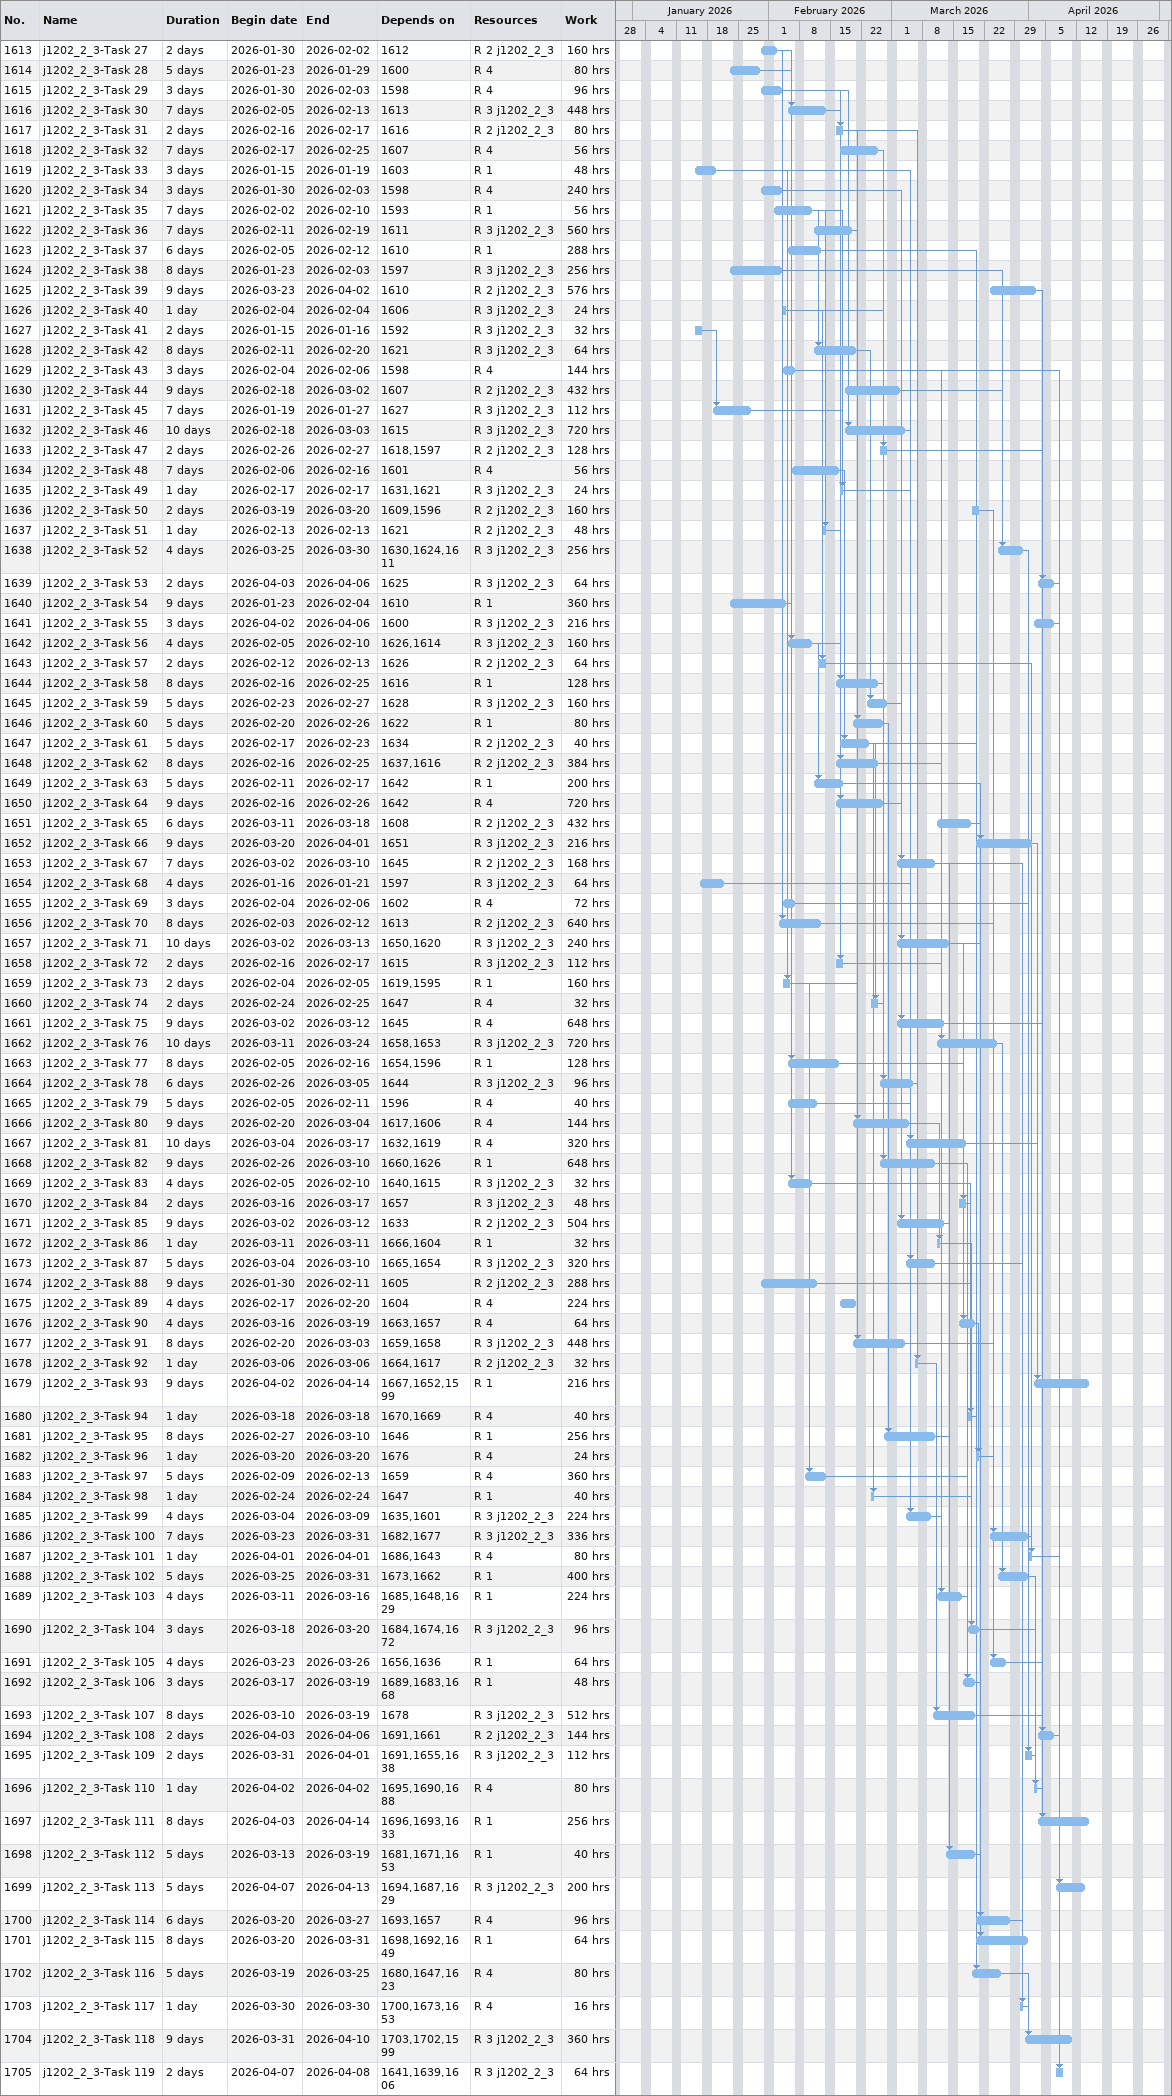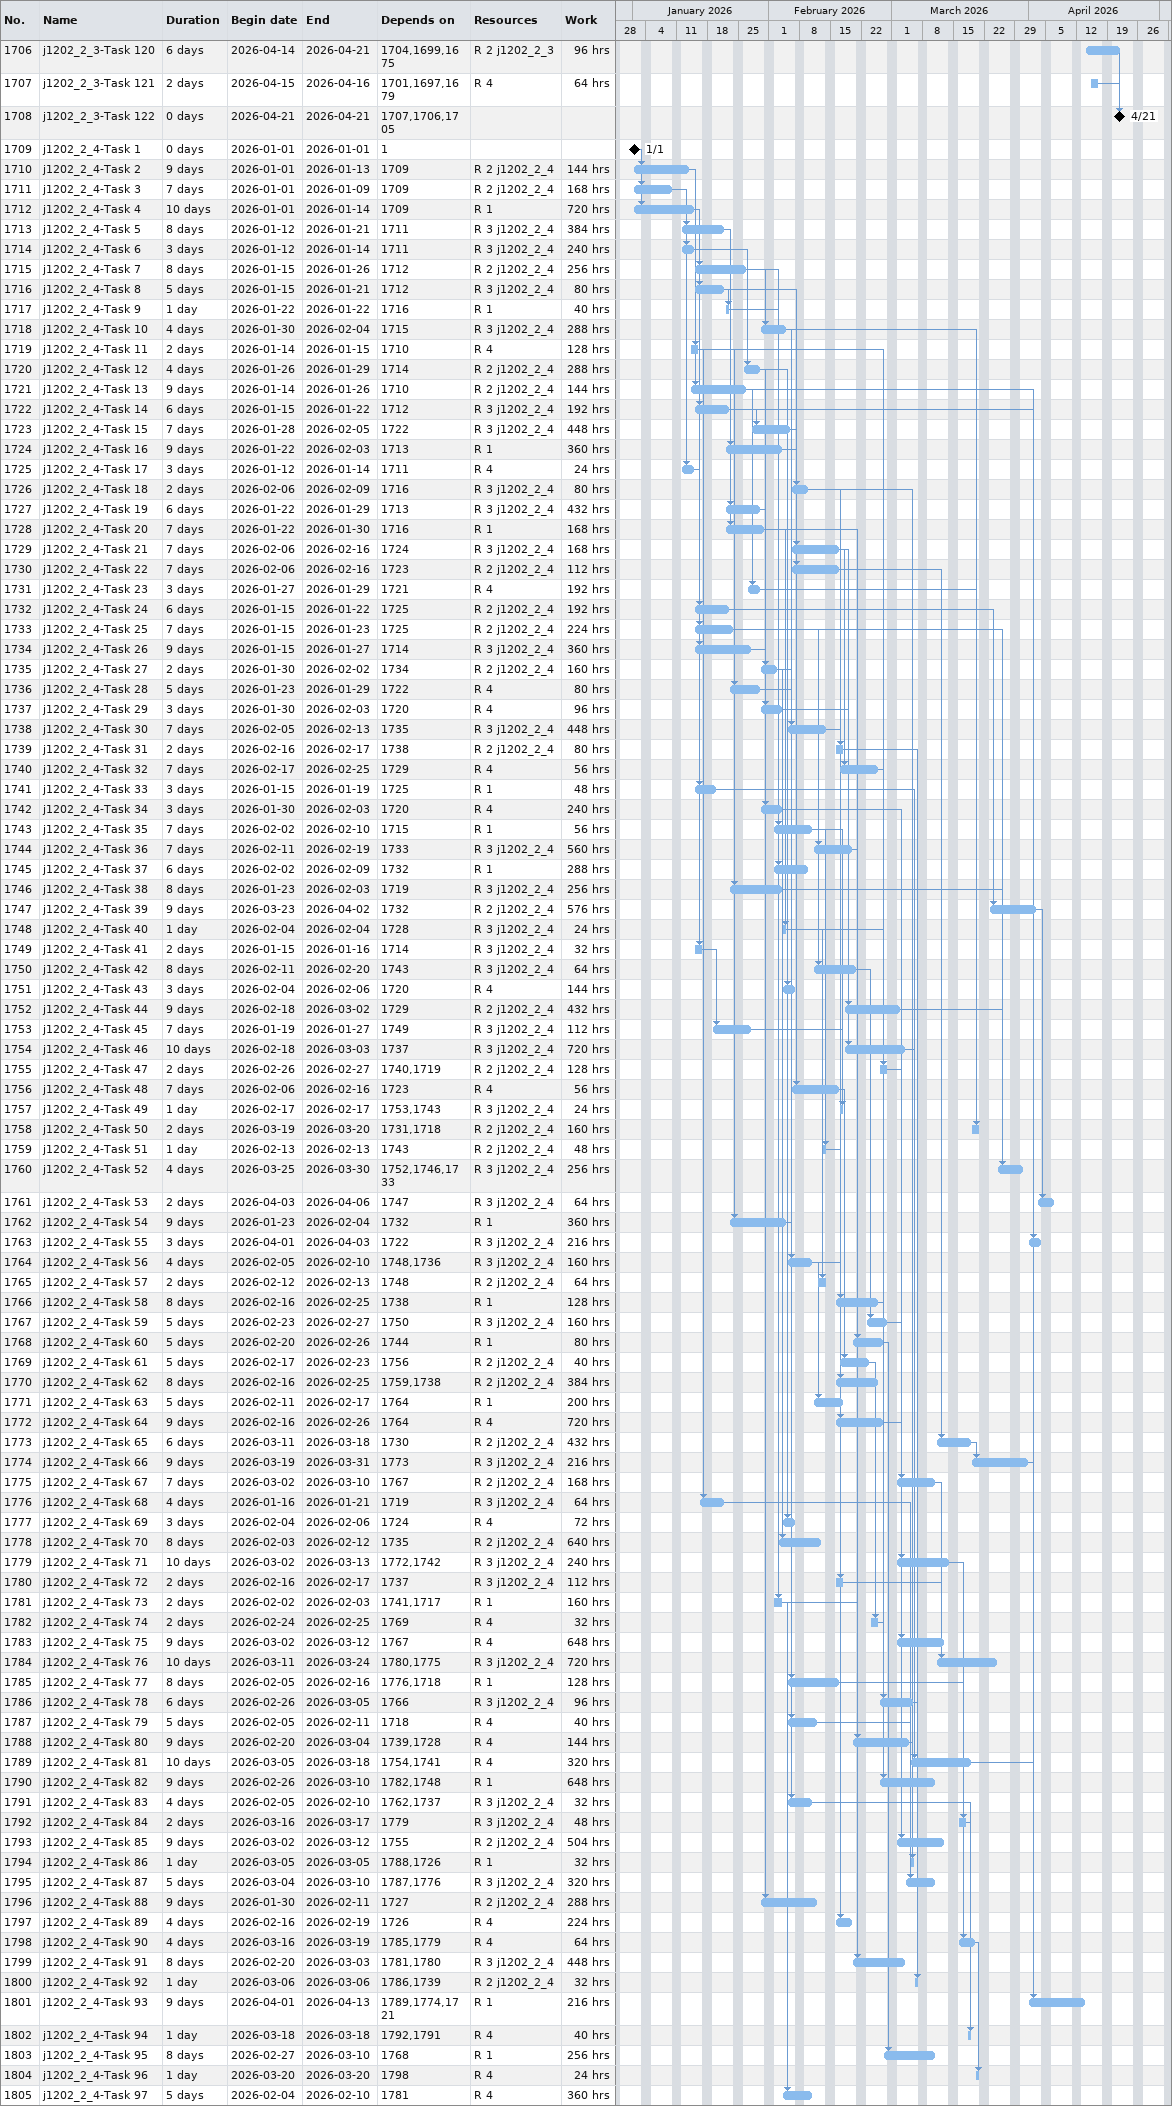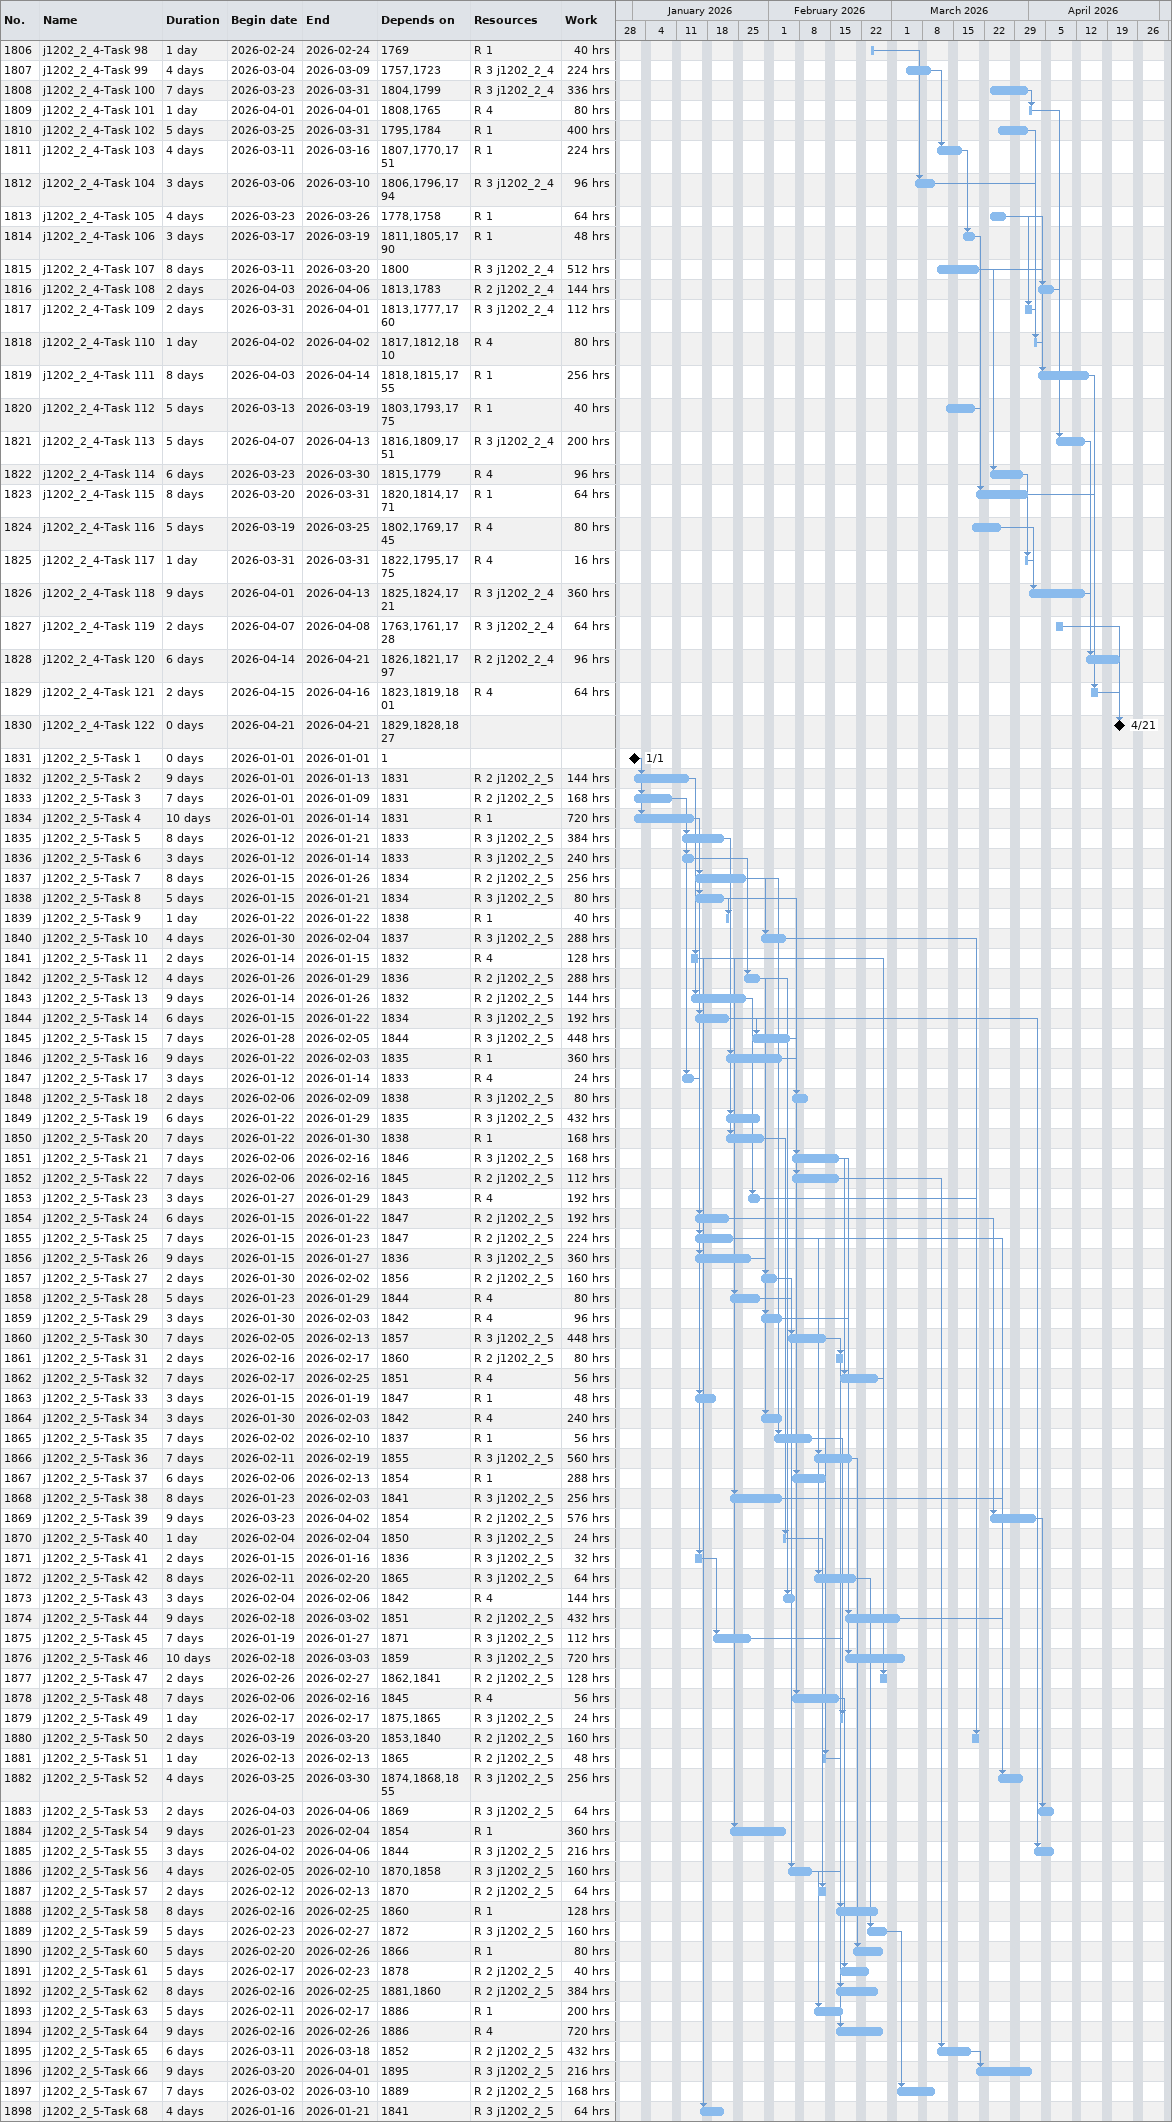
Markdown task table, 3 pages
| ID | Task | Duration | Start | Finish | Predecessors | Resources | Work (h) |
|---|---|---|---|---|---|---|---|
| 1613 | j1202_2_3-Task 27 | 2d | 2026-01-30 | 2026-02-02 | 1612 | R 2 j1202_2_3 | 160 |
| 1614 | j1202_2_3-Task 28 | 5d | 2026-01-23 | 2026-01-29 | 1600 | R 4 | 80 |
| 1615 | j1202_2_3-Task 29 | 3d | 2026-01-30 | 2026-02-03 | 1598 | R 4 | 96 |
| 1616 | j1202_2_3-Task 30 | 7d | 2026-02-05 | 2026-02-13 | 1613 | R 3 j1202_2_3 | 448 |
| 1617 | j1202_2_3-Task 31 | 2d | 2026-02-16 | 2026-02-17 | 1616 | R 2 j1202_2_3 | 80 |
| 1618 | j1202_2_3-Task 32 | 7d | 2026-02-17 | 2026-02-25 | 1607 | R 4 | 56 |
| 1619 | j1202_2_3-Task 33 | 3d | 2026-01-15 | 2026-01-19 | 1603 | R 1 | 48 |
| 1620 | j1202_2_3-Task 34 | 3d | 2026-01-30 | 2026-02-03 | 1598 | R 4 | 240 |
| 1621 | j1202_2_3-Task 35 | 7d | 2026-02-02 | 2026-02-10 | 1593 | R 1 | 56 |
| 1622 | j1202_2_3-Task 36 | 7d | 2026-02-11 | 2026-02-19 | 1611 | R 3 j1202_2_3 | 560 |
| 1623 | j1202_2_3-Task 37 | 6d | 2026-02-05 | 2026-02-12 | 1610 | R 1 | 288 |
| 1624 | j1202_2_3-Task 38 | 8d | 2026-01-23 | 2026-02-03 | 1597 | R 3 j1202_2_3 | 256 |
| 1625 | j1202_2_3-Task 39 | 9d | 2026-03-23 | 2026-04-02 | 1610 | R 2 j1202_2_3 | 576 |
| 1626 | j1202_2_3-Task 40 | 1d | 2026-02-04 | 2026-02-04 | 1606 | R 3 j1202_2_3 | 24 |
| 1627 | j1202_2_3-Task 41 | 2d | 2026-01-15 | 2026-01-16 | 1592 | R 3 j1202_2_3 | 32 |
| 1628 | j1202_2_3-Task 42 | 8d | 2026-02-11 | 2026-02-20 | 1621 | R 3 j1202_2_3 | 64 |
| 1629 | j1202_2_3-Task 43 | 3d | 2026-02-04 | 2026-02-06 | 1598 | R 4 | 144 |
| 1630 | j1202_2_3-Task 44 | 9d | 2026-02-18 | 2026-03-02 | 1607 | R 2 j1202_2_3 | 432 |
| 1631 | j1202_2_3-Task 45 | 7d | 2026-01-19 | 2026-01-27 | 1627 | R 3 j1202_2_3 | 112 |
| 1632 | j1202_2_3-Task 46 | 10d | 2026-02-18 | 2026-03-03 | 1615 | R 3 j1202_2_3 | 720 |
| 1633 | j1202_2_3-Task 47 | 2d | 2026-02-26 | 2026-02-27 | 1618, 1597 | R 2 j1202_2_3 | 128 |
| 1634 | j1202_2_3-Task 48 | 7d | 2026-02-06 | 2026-02-16 | 1601 | R 4 | 56 |
| 1635 | j1202_2_3-Task 49 | 1d | 2026-02-17 | 2026-02-17 | 1631, 1621 | R 3 j1202_2_3 | 24 |
| 1636 | j1202_2_3-Task 50 | 2d | 2026-03-19 | 2026-03-20 | 1609, 1596 | R 2 j1202_2_3 | 160 |
| 1637 | j1202_2_3-Task 51 | 1d | 2026-02-13 | 2026-02-13 | 1621 | R 2 j1202_2_3 | 48 |
| 1638 | j1202_2_3-Task 52 | 4d | 2026-03-25 | 2026-03-30 | 1630, 1624, 1611 | R 3 j1202_2_3 | 256 |
| 1639 | j1202_2_3-Task 53 | 2d | 2026-04-03 | 2026-04-06 | 1625 | R 3 j1202_2_3 | 64 |
| 1640 | j1202_2_3-Task 54 | 9d | 2026-01-23 | 2026-02-04 | 1610 | R 1 | 360 |
| 1641 | j1202_2_3-Task 55 | 3d | 2026-04-02 | 2026-04-06 | 1600 | R 3 j1202_2_3 | 216 |
| 1642 | j1202_2_3-Task 56 | 4d | 2026-02-05 | 2026-02-10 | 1626, 1614 | R 3 j1202_2_3 | 160 |
| 1643 | j1202_2_3-Task 57 | 2d | 2026-02-12 | 2026-02-13 | 1626 | R 2 j1202_2_3 | 64 |
| 1644 | j1202_2_3-Task 58 | 8d | 2026-02-16 | 2026-02-25 | 1616 | R 1 | 128 |
| 1645 | j1202_2_3-Task 59 | 5d | 2026-02-23 | 2026-02-27 | 1628 | R 3 j1202_2_3 | 160 |
| 1646 | j1202_2_3-Task 60 | 5d | 2026-02-20 | 2026-02-26 | 1622 | R 1 | 80 |
| 1647 | j1202_2_3-Task 61 | 5d | 2026-02-17 | 2026-02-23 | 1634 | R 2 j1202_2_3 | 40 |
| 1648 | j1202_2_3-Task 62 | 8d | 2026-02-16 | 2026-02-25 | 1637, 1616 | R 2 j1202_2_3 | 384 |
| 1649 | j1202_2_3-Task 63 | 5d | 2026-02-11 | 2026-02-17 | 1642 | R 1 | 200 |
| 1650 | j1202_2_3-Task 64 | 9d | 2026-02-16 | 2026-02-26 | 1642 | R 4 | 720 |
| 1651 | j1202_2_3-Task 65 | 6d | 2026-03-11 | 2026-03-18 | 1608 | R 2 j1202_2_3 | 432 |
| 1652 | j1202_2_3-Task 66 | 9d | 2026-03-20 | 2026-04-01 | 1651 | R 3 j1202_2_3 | 216 |
| 1653 | j1202_2_3-Task 67 | 7d | 2026-03-02 | 2026-03-10 | 1645 | R 2 j1202_2_3 | 168 |
| 1654 | j1202_2_3-Task 68 | 4d | 2026-01-16 | 2026-01-21 | 1597 | R 3 j1202_2_3 | 64 |
| 1655 | j1202_2_3-Task 69 | 3d | 2026-02-04 | 2026-02-06 | 1602 | R 4 | 72 |
| 1656 | j1202_2_3-Task 70 | 8d | 2026-02-03 | 2026-02-12 | 1613 | R 2 j1202_2_3 | 640 |
| 1657 | j1202_2_3-Task 71 | 10d | 2026-03-02 | 2026-03-13 | 1650, 1620 | R 3 j1202_2_3 | 240 |
| 1658 | j1202_2_3-Task 72 | 2d | 2026-02-16 | 2026-02-17 | 1615 | R 3 j1202_2_3 | 112 |
| 1659 | j1202_2_3-Task 73 | 2d | 2026-02-04 | 2026-02-05 | 1619, 1595 | R 1 | 160 |
| 1660 | j1202_2_3-Task 74 | 2d | 2026-02-24 | 2026-02-25 | 1647 | R 4 | 32 |
| 1661 | j1202_2_3-Task 75 | 9d | 2026-03-02 | 2026-03-12 | 1645 | R 4 | 648 |
| 1662 | j1202_2_3-Task 76 | 10d | 2026-03-11 | 2026-03-24 | 1658, 1653 | R 3 j1202_2_3 | 720 |
| 1663 | j1202_2_3-Task 77 | 8d | 2026-02-05 | 2026-02-16 | 1654, 1596 | R 1 | 128 |
| 1664 | j1202_2_3-Task 78 | 6d | 2026-02-26 | 2026-03-05 | 1644 | R 3 j1202_2_3 | 96 |
| 1665 | j1202_2_3-Task 79 | 5d | 2026-02-05 | 2026-02-11 | 1596 | R 4 | 40 |
| 1666 | j1202_2_3-Task 80 | 9d | 2026-02-20 | 2026-03-04 | 1617, 1606 | R 4 | 144 |
| 1667 | j1202_2_3-Task 81 | 10d | 2026-03-04 | 2026-03-17 | 1632, 1619 | R 4 | 320 |
| 1668 | j1202_2_3-Task 82 | 9d | 2026-02-26 | 2026-03-10 | 1660, 1626 | R 1 | 648 |
| 1669 | j1202_2_3-Task 83 | 4d | 2026-02-05 | 2026-02-10 | 1640, 1615 | R 3 j1202_2_3 | 32 |
| 1670 | j1202_2_3-Task 84 | 2d | 2026-03-16 | 2026-03-17 | 1657 | R 3 j1202_2_3 | 48 |
| 1671 | j1202_2_3-Task 85 | 9d | 2026-03-02 | 2026-03-12 | 1633 | R 2 j1202_2_3 | 504 |
| 1672 | j1202_2_3-Task 86 | 1d | 2026-03-11 | 2026-03-11 | 1666, 1604 | R 1 | 32 |
| 1673 | j1202_2_3-Task 87 | 5d | 2026-03-04 | 2026-03-10 | 1665, 1654 | R 3 j1202_2_3 | 320 |
| 1674 | j1202_2_3-Task 88 | 9d | 2026-01-30 | 2026-02-11 | 1605 | R 2 j1202_2_3 | 288 |
| 1675 | j1202_2_3-Task 89 | 4d | 2026-02-17 | 2026-02-20 | 1604 | R 4 | 224 |
| 1676 | j1202_2_3-Task 90 | 4d | 2026-03-16 | 2026-03-19 | 1663, 1657 | R 4 | 64 |
| 1677 | j1202_2_3-Task 91 | 8d | 2026-02-20 | 2026-03-03 | 1659, 1658 | R 3 j1202_2_3 | 448 |
| 1678 | j1202_2_3-Task 92 | 1d | 2026-03-06 | 2026-03-06 | 1664, 1617 | R 2 j1202_2_3 | 32 |
| 1679 | j1202_2_3-Task 93 | 9d | 2026-04-02 | 2026-04-14 | 1667, 1652, 1599 | R 1 | 216 |
| 1680 | j1202_2_3-Task 94 | 1d | 2026-03-18 | 2026-03-18 | 1670, 1669 | R 4 | 40 |
| 1681 | j1202_2_3-Task 95 | 8d | 2026-02-27 | 2026-03-10 | 1646 | R 1 | 256 |
| 1682 | j1202_2_3-Task 96 | 1d | 2026-03-20 | 2026-03-20 | 1676 | R 4 | 24 |
| 1683 | j1202_2_3-Task 97 | 5d | 2026-02-09 | 2026-02-13 | 1659 | R 4 | 360 |
| 1684 | j1202_2_3-Task 98 | 1d | 2026-02-24 | 2026-02-24 | 1647 | R 1 | 40 |
| 1685 | j1202_2_3-Task 99 | 4d | 2026-03-04 | 2026-03-09 | 1635, 1601 | R 3 j1202_2_3 | 224 |
| 1686 | j1202_2_3-Task 100 | 7d | 2026-03-23 | 2026-03-31 | 1682, 1677 | R 3 j1202_2_3 | 336 |
| 1687 | j1202_2_3-Task 101 | 1d | 2026-04-01 | 2026-04-01 | 1686, 1643 | R 4 | 80 |
| 1688 | j1202_2_3-Task 102 | 5d | 2026-03-25 | 2026-03-31 | 1673, 1662 | R 1 | 400 |
| 1689 | j1202_2_3-Task 103 | 4d | 2026-03-11 | 2026-03-16 | 1685, 1648, 1629 | R 1 | 224 |
| 1690 | j1202_2_3-Task 104 | 3d | 2026-03-18 | 2026-03-20 | 1684, 1674, 1672 | R 3 j1202_2_3 | 96 |
| 1691 | j1202_2_3-Task 105 | 4d | 2026-03-23 | 2026-03-26 | 1656, 1636 | R 1 | 64 |
| 1692 | j1202_2_3-Task 106 | 3d | 2026-03-17 | 2026-03-19 | 1689, 1683, 1668 | R 1 | 48 |
| 1693 | j1202_2_3-Task 107 | 8d | 2026-03-10 | 2026-03-19 | 1678 | R 3 j1202_2_3 | 512 |
| 1694 | j1202_2_3-Task 108 | 2d | 2026-04-03 | 2026-04-06 | 1691, 1661 | R 2 j1202_2_3 | 144 |
| 1695 | j1202_2_3-Task 109 | 2d | 2026-03-31 | 2026-04-01 | 1691, 1655, 1638 | R 3 j1202_2_3 | 112 |
| 1696 | j1202_2_3-Task 110 | 1d | 2026-04-02 | 2026-04-02 | 1695, 1690, 1688 | R 4 | 80 |
| 1697 | j1202_2_3-Task 111 | 8d | 2026-04-03 | 2026-04-14 | 1696, 1693, 1633 | R 1 | 256 |
| 1698 | j1202_2_3-Task 112 | 5d | 2026-03-13 | 2026-03-19 | 1681, 1671, 1653 | R 1 | 40 |
| 1699 | j1202_2_3-Task 113 | 5d | 2026-04-07 | 2026-04-13 | 1694, 1687, 1629 | R 3 j1202_2_3 | 200 |
| 1700 | j1202_2_3-Task 114 | 6d | 2026-03-20 | 2026-03-27 | 1693, 1657 | R 4 | 96 |
| 1701 | j1202_2_3-Task 115 | 8d | 2026-03-20 | 2026-03-31 | 1698, 1692, 1649 | R 1 | 64 |
| 1702 | j1202_2_3-Task 116 | 5d | 2026-03-19 | 2026-03-25 | 1680, 1647, 1623 | R 4 | 80 |
| 1703 | j1202_2_3-Task 117 | 1d | 2026-03-30 | 2026-03-30 | 1700, 1673, 1653 | R 4 | 16 |
| 1704 | j1202_2_3-Task 118 | 9d | 2026-03-31 | 2026-04-10 | 1703, 1702, 1599 | R 3 j1202_2_3 | 360 |
| 1705 | j1202_2_3-Task 119 | 2d | 2026-04-07 | 2026-04-08 | 1641, 1639, 1606 | R 3 j1202_2_3 | 64 |
| 1706 | j1202_2_3-Task 120 | 6d | 2026-04-14 | 2026-04-21 | 1704, 1699, 1675 | R 2 j1202_2_3 | 96 |
| 1707 | j1202_2_3-Task 121 | 2d | 2026-04-15 | 2026-04-16 | 1701, 1697, 1679 | R 4 | 64 |
| 1708 | j1202_2_3-Task 122 | 0d | 2026-04-21 | 2026-04-21 | 1707, 1706, 1705 |  |  |
| 1709 | j1202_2_4-Task 1 | 0d | 2026-01-01 | 2026-01-01 | 1 |  |  |
| 1710 | j1202_2_4-Task 2 | 9d | 2026-01-01 | 2026-01-13 | 1709 | R 2 j1202_2_4 | 144 |
| 1711 | j1202_2_4-Task 3 | 7d | 2026-01-01 | 2026-01-09 | 1709 | R 2 j1202_2_4 | 168 |
| 1712 | j1202_2_4-Task 4 | 10d | 2026-01-01 | 2026-01-14 | 1709 | R 1 | 720 |
| 1713 | j1202_2_4-Task 5 | 8d | 2026-01-12 | 2026-01-21 | 1711 | R 3 j1202_2_4 | 384 |
| 1714 | j1202_2_4-Task 6 | 3d | 2026-01-12 | 2026-01-14 | 1711 | R 3 j1202_2_4 | 240 |
| 1715 | j1202_2_4-Task 7 | 8d | 2026-01-15 | 2026-01-26 | 1712 | R 2 j1202_2_4 | 256 |
| 1716 | j1202_2_4-Task 8 | 5d | 2026-01-15 | 2026-01-21 | 1712 | R 3 j1202_2_4 | 80 |
| 1717 | j1202_2_4-Task 9 | 1d | 2026-01-22 | 2026-01-22 | 1716 | R 1 | 40 |
| 1718 | j1202_2_4-Task 10 | 4d | 2026-01-30 | 2026-02-04 | 1715 | R 3 j1202_2_4 | 288 |
| 1719 | j1202_2_4-Task 11 | 2d | 2026-01-14 | 2026-01-15 | 1710 | R 4 | 128 |
| 1720 | j1202_2_4-Task 12 | 4d | 2026-01-26 | 2026-01-29 | 1714 | R 2 j1202_2_4 | 288 |
| 1721 | j1202_2_4-Task 13 | 9d | 2026-01-14 | 2026-01-26 | 1710 | R 2 j1202_2_4 | 144 |
| 1722 | j1202_2_4-Task 14 | 6d | 2026-01-15 | 2026-01-22 | 1712 | R 3 j1202_2_4 | 192 |
| 1723 | j1202_2_4-Task 15 | 7d | 2026-01-28 | 2026-02-05 | 1722 | R 3 j1202_2_4 | 448 |
| 1724 | j1202_2_4-Task 16 | 9d | 2026-01-22 | 2026-02-03 | 1713 | R 1 | 360 |
| 1725 | j1202_2_4-Task 17 | 3d | 2026-01-12 | 2026-01-14 | 1711 | R 4 | 24 |
| 1726 | j1202_2_4-Task 18 | 2d | 2026-02-06 | 2026-02-09 | 1716 | R 3 j1202_2_4 | 80 |
| 1727 | j1202_2_4-Task 19 | 6d | 2026-01-22 | 2026-01-29 | 1713 | R 3 j1202_2_4 | 432 |
| 1728 | j1202_2_4-Task 20 | 7d | 2026-01-22 | 2026-01-30 | 1716 | R 1 | 168 |
| 1729 | j1202_2_4-Task 21 | 7d | 2026-02-06 | 2026-02-16 | 1724 | R 3 j1202_2_4 | 168 |
| 1730 | j1202_2_4-Task 22 | 7d | 2026-02-06 | 2026-02-16 | 1723 | R 2 j1202_2_4 | 112 |
| 1731 | j1202_2_4-Task 23 | 3d | 2026-01-27 | 2026-01-29 | 1721 | R 4 | 192 |
| 1732 | j1202_2_4-Task 24 | 6d | 2026-01-15 | 2026-01-22 | 1725 | R 2 j1202_2_4 | 192 |
| 1733 | j1202_2_4-Task 25 | 7d | 2026-01-15 | 2026-01-23 | 1725 | R 2 j1202_2_4 | 224 |
| 1734 | j1202_2_4-Task 26 | 9d | 2026-01-15 | 2026-01-27 | 1714 | R 3 j1202_2_4 | 360 |
| 1735 | j1202_2_4-Task 27 | 2d | 2026-01-30 | 2026-02-02 | 1734 | R 2 j1202_2_4 | 160 |
| 1736 | j1202_2_4-Task 28 | 5d | 2026-01-23 | 2026-01-29 | 1722 | R 4 | 80 |
| 1737 | j1202_2_4-Task 29 | 3d | 2026-01-30 | 2026-02-03 | 1720 | R 4 | 96 |
| 1738 | j1202_2_4-Task 30 | 7d | 2026-02-05 | 2026-02-13 | 1735 | R 3 j1202_2_4 | 448 |
| 1739 | j1202_2_4-Task 31 | 2d | 2026-02-16 | 2026-02-17 | 1738 | R 2 j1202_2_4 | 80 |
| 1740 | j1202_2_4-Task 32 | 7d | 2026-02-17 | 2026-02-25 | 1729 | R 4 | 56 |
| 1741 | j1202_2_4-Task 33 | 3d | 2026-01-15 | 2026-01-19 | 1725 | R 1 | 48 |
| 1742 | j1202_2_4-Task 34 | 3d | 2026-01-30 | 2026-02-03 | 1720 | R 4 | 240 |
| 1743 | j1202_2_4-Task 35 | 7d | 2026-02-02 | 2026-02-10 | 1715 | R 1 | 56 |
| 1744 | j1202_2_4-Task 36 | 7d | 2026-02-11 | 2026-02-19 | 1733 | R 3 j1202_2_4 | 560 |
| 1745 | j1202_2_4-Task 37 | 6d | 2026-02-02 | 2026-02-09 | 1732 | R 1 | 288 |
| 1746 | j1202_2_4-Task 38 | 8d | 2026-01-23 | 2026-02-03 | 1719 | R 3 j1202_2_4 | 256 |
| 1747 | j1202_2_4-Task 39 | 9d | 2026-03-23 | 2026-04-02 | 1732 | R 2 j1202_2_4 | 576 |
| 1748 | j1202_2_4-Task 40 | 1d | 2026-02-04 | 2026-02-04 | 1728 | R 3 j1202_2_4 | 24 |
| 1749 | j1202_2_4-Task 41 | 2d | 2026-01-15 | 2026-01-16 | 1714 | R 3 j1202_2_4 | 32 |
| 1750 | j1202_2_4-Task 42 | 8d | 2026-02-11 | 2026-02-20 | 1743 | R 3 j1202_2_4 | 64 |
| 1751 | j1202_2_4-Task 43 | 3d | 2026-02-04 | 2026-02-06 | 1720 | R 4 | 144 |
| 1752 | j1202_2_4-Task 44 | 9d | 2026-02-18 | 2026-03-02 | 1729 | R 2 j1202_2_4 | 432 |
| 1753 | j1202_2_4-Task 45 | 7d | 2026-01-19 | 2026-01-27 | 1749 | R 3 j1202_2_4 | 112 |
| 1754 | j1202_2_4-Task 46 | 10d | 2026-02-18 | 2026-03-03 | 1737 | R 3 j1202_2_4 | 720 |
| 1755 | j1202_2_4-Task 47 | 2d | 2026-02-26 | 2026-02-27 | 1740, 1719 | R 2 j1202_2_4 | 128 |
| 1756 | j1202_2_4-Task 48 | 7d | 2026-02-06 | 2026-02-16 | 1723 | R 4 | 56 |
| 1757 | j1202_2_4-Task 49 | 1d | 2026-02-17 | 2026-02-17 | 1753, 1743 | R 3 j1202_2_4 | 24 |
| 1758 | j1202_2_4-Task 50 | 2d | 2026-03-19 | 2026-03-20 | 1731, 1718 | R 2 j1202_2_4 | 160 |
| 1759 | j1202_2_4-Task 51 | 1d | 2026-02-13 | 2026-02-13 | 1743 | R 2 j1202_2_4 | 48 |
| 1760 | j1202_2_4-Task 52 | 4d | 2026-03-25 | 2026-03-30 | 1752, 1746, 1733 | R 3 j1202_2_4 | 256 |
| 1761 | j1202_2_4-Task 53 | 2d | 2026-04-03 | 2026-04-06 | 1747 | R 3 j1202_2_4 | 64 |
| 1762 | j1202_2_4-Task 54 | 9d | 2026-01-23 | 2026-02-04 | 1732 | R 1 | 360 |
| 1763 | j1202_2_4-Task 55 | 3d | 2026-04-01 | 2026-04-03 | 1722 | R 3 j1202_2_4 | 216 |
| 1764 | j1202_2_4-Task 56 | 4d | 2026-02-05 | 2026-02-10 | 1748, 1736 | R 3 j1202_2_4 | 160 |
| 1765 | j1202_2_4-Task 57 | 2d | 2026-02-12 | 2026-02-13 | 1748 | R 2 j1202_2_4 | 64 |
| 1766 | j1202_2_4-Task 58 | 8d | 2026-02-16 | 2026-02-25 | 1738 | R 1 | 128 |
| 1767 | j1202_2_4-Task 59 | 5d | 2026-02-23 | 2026-02-27 | 1750 | R 3 j1202_2_4 | 160 |
| 1768 | j1202_2_4-Task 60 | 5d | 2026-02-20 | 2026-02-26 | 1744 | R 1 | 80 |
| 1769 | j1202_2_4-Task 61 | 5d | 2026-02-17 | 2026-02-23 | 1756 | R 2 j1202_2_4 | 40 |
| 1770 | j1202_2_4-Task 62 | 8d | 2026-02-16 | 2026-02-25 | 1759, 1738 | R 2 j1202_2_4 | 384 |
| 1771 | j1202_2_4-Task 63 | 5d | 2026-02-11 | 2026-02-17 | 1764 | R 1 | 200 |
| 1772 | j1202_2_4-Task 64 | 9d | 2026-02-16 | 2026-02-26 | 1764 | R 4 | 720 |
| 1773 | j1202_2_4-Task 65 | 6d | 2026-03-11 | 2026-03-18 | 1730 | R 2 j1202_2_4 | 432 |
| 1774 | j1202_2_4-Task 66 | 9d | 2026-03-19 | 2026-03-31 | 1773 | R 3 j1202_2_4 | 216 |
| 1775 | j1202_2_4-Task 67 | 7d | 2026-03-02 | 2026-03-10 | 1767 | R 2 j1202_2_4 | 168 |
| 1776 | j1202_2_4-Task 68 | 4d | 2026-01-16 | 2026-01-21 | 1719 | R 3 j1202_2_4 | 64 |
| 1777 | j1202_2_4-Task 69 | 3d | 2026-02-04 | 2026-02-06 | 1724 | R 4 | 72 |
| 1778 | j1202_2_4-Task 70 | 8d | 2026-02-03 | 2026-02-12 | 1735 | R 2 j1202_2_4 | 640 |
| 1779 | j1202_2_4-Task 71 | 10d | 2026-03-02 | 2026-03-13 | 1772, 1742 | R 3 j1202_2_4 | 240 |
| 1780 | j1202_2_4-Task 72 | 2d | 2026-02-16 | 2026-02-17 | 1737 | R 3 j1202_2_4 | 112 |
| 1781 | j1202_2_4-Task 73 | 2d | 2026-02-02 | 2026-02-03 | 1741, 1717 | R 1 | 160 |
| 1782 | j1202_2_4-Task 74 | 2d | 2026-02-24 | 2026-02-25 | 1769 | R 4 | 32 |
| 1783 | j1202_2_4-Task 75 | 9d | 2026-03-02 | 2026-03-12 | 1767 | R 4 | 648 |
| 1784 | j1202_2_4-Task 76 | 10d | 2026-03-11 | 2026-03-24 | 1780, 1775 | R 3 j1202_2_4 | 720 |
| 1785 | j1202_2_4-Task 77 | 8d | 2026-02-05 | 2026-02-16 | 1776, 1718 | R 1 | 128 |
| 1786 | j1202_2_4-Task 78 | 6d | 2026-02-26 | 2026-03-05 | 1766 | R 3 j1202_2_4 | 96 |
| 1787 | j1202_2_4-Task 79 | 5d | 2026-02-05 | 2026-02-11 | 1718 | R 4 | 40 |
| 1788 | j1202_2_4-Task 80 | 9d | 2026-02-20 | 2026-03-04 | 1739, 1728 | R 4 | 144 |
| 1789 | j1202_2_4-Task 81 | 10d | 2026-03-05 | 2026-03-18 | 1754, 1741 | R 4 | 320 |
| 1790 | j1202_2_4-Task 82 | 9d | 2026-02-26 | 2026-03-10 | 1782, 1748 | R 1 | 648 |
| 1791 | j1202_2_4-Task 83 | 4d | 2026-02-05 | 2026-02-10 | 1762, 1737 | R 3 j1202_2_4 | 32 |
| 1792 | j1202_2_4-Task 84 | 2d | 2026-03-16 | 2026-03-17 | 1779 | R 3 j1202_2_4 | 48 |
| 1793 | j1202_2_4-Task 85 | 9d | 2026-03-02 | 2026-03-12 | 1755 | R 2 j1202_2_4 | 504 |
| 1794 | j1202_2_4-Task 86 | 1d | 2026-03-05 | 2026-03-05 | 1788, 1726 | R 1 | 32 |
| 1795 | j1202_2_4-Task 87 | 5d | 2026-03-04 | 2026-03-10 | 1787, 1776 | R 3 j1202_2_4 | 320 |
| 1796 | j1202_2_4-Task 88 | 9d | 2026-01-30 | 2026-02-11 | 1727 | R 2 j1202_2_4 | 288 |
| 1797 | j1202_2_4-Task 89 | 4d | 2026-02-16 | 2026-02-19 | 1726 | R 4 | 224 |
| 1798 | j1202_2_4-Task 90 | 4d | 2026-03-16 | 2026-03-19 | 1785, 1779 | R 4 | 64 |
| 1799 | j1202_2_4-Task 91 | 8d | 2026-02-20 | 2026-03-03 | 1781, 1780 | R 3 j1202_2_4 | 448 |
| 1800 | j1202_2_4-Task 92 | 1d | 2026-03-06 | 2026-03-06 | 1786, 1739 | R 2 j1202_2_4 | 32 |
| 1801 | j1202_2_4-Task 93 | 9d | 2026-04-01 | 2026-04-13 | 1789, 1774, 1721 | R 1 | 216 |
| 1802 | j1202_2_4-Task 94 | 1d | 2026-03-18 | 2026-03-18 | 1792, 1791 | R 4 | 40 |
| 1803 | j1202_2_4-Task 95 | 8d | 2026-02-27 | 2026-03-10 | 1768 | R 1 | 256 |
| 1804 | j1202_2_4-Task 96 | 1d | 2026-03-20 | 2026-03-20 | 1798 | R 4 | 24 |
| 1805 | j1202_2_4-Task 97 | 5d | 2026-02-04 | 2026-02-10 | 1781 | R 4 | 360 |
| 1806 | j1202_2_4-Task 98 | 1d | 2026-02-24 | 2026-02-24 | 1769 | R 1 | 40 |
| 1807 | j1202_2_4-Task 99 | 4d | 2026-03-04 | 2026-03-09 | 1757, 1723 | R 3 j1202_2_4 | 224 |
| 1808 | j1202_2_4-Task 100 | 7d | 2026-03-23 | 2026-03-31 | 1804, 1799 | R 3 j1202_2_4 | 336 |
| 1809 | j1202_2_4-Task 101 | 1d | 2026-04-01 | 2026-04-01 | 1808, 1765 | R 4 | 80 |
| 1810 | j1202_2_4-Task 102 | 5d | 2026-03-25 | 2026-03-31 | 1795, 1784 | R 1 | 400 |
| 1811 | j1202_2_4-Task 103 | 4d | 2026-03-11 | 2026-03-16 | 1807, 1770, 1751 | R 1 | 224 |
| 1812 | j1202_2_4-Task 104 | 3d | 2026-03-06 | 2026-03-10 | 1806, 1796, 1794 | R 3 j1202_2_4 | 96 |
| 1813 | j1202_2_4-Task 105 | 4d | 2026-03-23 | 2026-03-26 | 1778, 1758 | R 1 | 64 |
| 1814 | j1202_2_4-Task 106 | 3d | 2026-03-17 | 2026-03-19 | 1811, 1805, 1790 | R 1 | 48 |
| 1815 | j1202_2_4-Task 107 | 8d | 2026-03-11 | 2026-03-20 | 1800 | R 3 j1202_2_4 | 512 |
| 1816 | j1202_2_4-Task 108 | 2d | 2026-04-03 | 2026-04-06 | 1813, 1783 | R 2 j1202_2_4 | 144 |
| 1817 | j1202_2_4-Task 109 | 2d | 2026-03-31 | 2026-04-01 | 1813, 1777, 1760 | R 3 j1202_2_4 | 112 |
| 1818 | j1202_2_4-Task 110 | 1d | 2026-04-02 | 2026-04-02 | 1817, 1812, 1810 | R 4 | 80 |
| 1819 | j1202_2_4-Task 111 | 8d | 2026-04-03 | 2026-04-14 | 1818, 1815, 1755 | R 1 | 256 |
| 1820 | j1202_2_4-Task 112 | 5d | 2026-03-13 | 2026-03-19 | 1803, 1793, 1775 | R 1 | 40 |
| 1821 | j1202_2_4-Task 113 | 5d | 2026-04-07 | 2026-04-13 | 1816, 1809, 1751 | R 3 j1202_2_4 | 200 |
| 1822 | j1202_2_4-Task 114 | 6d | 2026-03-23 | 2026-03-30 | 1815, 1779 | R 4 | 96 |
| 1823 | j1202_2_4-Task 115 | 8d | 2026-03-20 | 2026-03-31 | 1820, 1814, 1771 | R 1 | 64 |
| 1824 | j1202_2_4-Task 116 | 5d | 2026-03-19 | 2026-03-25 | 1802, 1769, 1745 | R 4 | 80 |
| 1825 | j1202_2_4-Task 117 | 1d | 2026-03-31 | 2026-03-31 | 1822, 1795, 1775 | R 4 | 16 |
| 1826 | j1202_2_4-Task 118 | 9d | 2026-04-01 | 2026-04-13 | 1825, 1824, 1721 | R 3 j1202_2_4 | 360 |
| 1827 | j1202_2_4-Task 119 | 2d | 2026-04-07 | 2026-04-08 | 1763, 1761, 1728 | R 3 j1202_2_4 | 64 |
| 1828 | j1202_2_4-Task 120 | 6d | 2026-04-14 | 2026-04-21 | 1826, 1821, 1797 | R 2 j1202_2_4 | 96 |
| 1829 | j1202_2_4-Task 121 | 2d | 2026-04-15 | 2026-04-16 | 1823, 1819, 1801 | R 4 | 64 |
| 1830 | j1202_2_4-Task 122 | 0d | 2026-04-21 | 2026-04-21 | 1829, 1828, 1827 |  |  |
| 1831 | j1202_2_5-Task 1 | 0d | 2026-01-01 | 2026-01-01 | 1 |  |  |
| 1832 | j1202_2_5-Task 2 | 9d | 2026-01-01 | 2026-01-13 | 1831 | R 2 j1202_2_5 | 144 |
| 1833 | j1202_2_5-Task 3 | 7d | 2026-01-01 | 2026-01-09 | 1831 | R 2 j1202_2_5 | 168 |
| 1834 | j1202_2_5-Task 4 | 10d | 2026-01-01 | 2026-01-14 | 1831 | R 1 | 720 |
| 1835 | j1202_2_5-Task 5 | 8d | 2026-01-12 | 2026-01-21 | 1833 | R 3 j1202_2_5 | 384 |
| 1836 | j1202_2_5-Task 6 | 3d | 2026-01-12 | 2026-01-14 | 1833 | R 3 j1202_2_5 | 240 |
| 1837 | j1202_2_5-Task 7 | 8d | 2026-01-15 | 2026-01-26 | 1834 | R 2 j1202_2_5 | 256 |
| 1838 | j1202_2_5-Task 8 | 5d | 2026-01-15 | 2026-01-21 | 1834 | R 3 j1202_2_5 | 80 |
| 1839 | j1202_2_5-Task 9 | 1d | 2026-01-22 | 2026-01-22 | 1838 | R 1 | 40 |
| 1840 | j1202_2_5-Task 10 | 4d | 2026-01-30 | 2026-02-04 | 1837 | R 3 j1202_2_5 | 288 |
| 1841 | j1202_2_5-Task 11 | 2d | 2026-01-14 | 2026-01-15 | 1832 | R 4 | 128 |
| 1842 | j1202_2_5-Task 12 | 4d | 2026-01-26 | 2026-01-29 | 1836 | R 2 j1202_2_5 | 288 |
| 1843 | j1202_2_5-Task 13 | 9d | 2026-01-14 | 2026-01-26 | 1832 | R 2 j1202_2_5 | 144 |
| 1844 | j1202_2_5-Task 14 | 6d | 2026-01-15 | 2026-01-22 | 1834 | R 3 j1202_2_5 | 192 |
| 1845 | j1202_2_5-Task 15 | 7d | 2026-01-28 | 2026-02-05 | 1844 | R 3 j1202_2_5 | 448 |
| 1846 | j1202_2_5-Task 16 | 9d | 2026-01-22 | 2026-02-03 | 1835 | R 1 | 360 |
| 1847 | j1202_2_5-Task 17 | 3d | 2026-01-12 | 2026-01-14 | 1833 | R 4 | 24 |
| 1848 | j1202_2_5-Task 18 | 2d | 2026-02-06 | 2026-02-09 | 1838 | R 3 j1202_2_5 | 80 |
| 1849 | j1202_2_5-Task 19 | 6d | 2026-01-22 | 2026-01-29 | 1835 | R 3 j1202_2_5 | 432 |
| 1850 | j1202_2_5-Task 20 | 7d | 2026-01-22 | 2026-01-30 | 1838 | R 1 | 168 |
| 1851 | j1202_2_5-Task 21 | 7d | 2026-02-06 | 2026-02-16 | 1846 | R 3 j1202_2_5 | 168 |
| 1852 | j1202_2_5-Task 22 | 7d | 2026-02-06 | 2026-02-16 | 1845 | R 2 j1202_2_5 | 112 |
| 1853 | j1202_2_5-Task 23 | 3d | 2026-01-27 | 2026-01-29 | 1843 | R 4 | 192 |
| 1854 | j1202_2_5-Task 24 | 6d | 2026-01-15 | 2026-01-22 | 1847 | R 2 j1202_2_5 | 192 |
| 1855 | j1202_2_5-Task 25 | 7d | 2026-01-15 | 2026-01-23 | 1847 | R 2 j1202_2_5 | 224 |
| 1856 | j1202_2_5-Task 26 | 9d | 2026-01-15 | 2026-01-27 | 1836 | R 3 j1202_2_5 | 360 |
| 1857 | j1202_2_5-Task 27 | 2d | 2026-01-30 | 2026-02-02 | 1856 | R 2 j1202_2_5 | 160 |
| 1858 | j1202_2_5-Task 28 | 5d | 2026-01-23 | 2026-01-29 | 1844 | R 4 | 80 |
| 1859 | j1202_2_5-Task 29 | 3d | 2026-01-30 | 2026-02-03 | 1842 | R 4 | 96 |
| 1860 | j1202_2_5-Task 30 | 7d | 2026-02-05 | 2026-02-13 | 1857 | R 3 j1202_2_5 | 448 |
| 1861 | j1202_2_5-Task 31 | 2d | 2026-02-16 | 2026-02-17 | 1860 | R 2 j1202_2_5 | 80 |
| 1862 | j1202_2_5-Task 32 | 7d | 2026-02-17 | 2026-02-25 | 1851 | R 4 | 56 |
| 1863 | j1202_2_5-Task 33 | 3d | 2026-01-15 | 2026-01-19 | 1847 | R 1 | 48 |
| 1864 | j1202_2_5-Task 34 | 3d | 2026-01-30 | 2026-02-03 | 1842 | R 4 | 240 |
| 1865 | j1202_2_5-Task 35 | 7d | 2026-02-02 | 2026-02-10 | 1837 | R 1 | 56 |
| 1866 | j1202_2_5-Task 36 | 7d | 2026-02-11 | 2026-02-19 | 1855 | R 3 j1202_2_5 | 560 |
| 1867 | j1202_2_5-Task 37 | 6d | 2026-02-06 | 2026-02-13 | 1854 | R 1 | 288 |
| 1868 | j1202_2_5-Task 38 | 8d | 2026-01-23 | 2026-02-03 | 1841 | R 3 j1202_2_5 | 256 |
| 1869 | j1202_2_5-Task 39 | 9d | 2026-03-23 | 2026-04-02 | 1854 | R 2 j1202_2_5 | 576 |
| 1870 | j1202_2_5-Task 40 | 1d | 2026-02-04 | 2026-02-04 | 1850 | R 3 j1202_2_5 | 24 |
| 1871 | j1202_2_5-Task 41 | 2d | 2026-01-15 | 2026-01-16 | 1836 | R 3 j1202_2_5 | 32 |
| 1872 | j1202_2_5-Task 42 | 8d | 2026-02-11 | 2026-02-20 | 1865 | R 3 j1202_2_5 | 64 |
| 1873 | j1202_2_5-Task 43 | 3d | 2026-02-04 | 2026-02-06 | 1842 | R 4 | 144 |
| 1874 | j1202_2_5-Task 44 | 9d | 2026-02-18 | 2026-03-02 | 1851 | R 2 j1202_2_5 | 432 |
| 1875 | j1202_2_5-Task 45 | 7d | 2026-01-19 | 2026-01-27 | 1871 | R 3 j1202_2_5 | 112 |
| 1876 | j1202_2_5-Task 46 | 10d | 2026-02-18 | 2026-03-03 | 1859 | R 3 j1202_2_5 | 720 |
| 1877 | j1202_2_5-Task 47 | 2d | 2026-02-26 | 2026-02-27 | 1862, 1841 | R 2 j1202_2_5 | 128 |
| 1878 | j1202_2_5-Task 48 | 7d | 2026-02-06 | 2026-02-16 | 1845 | R 4 | 56 |
| 1879 | j1202_2_5-Task 49 | 1d | 2026-02-17 | 2026-02-17 | 1875, 1865 | R 3 j1202_2_5 | 24 |
| 1880 | j1202_2_5-Task 50 | 2d | 2026-03-19 | 2026-03-20 | 1853, 1840 | R 2 j1202_2_5 | 160 |
| 1881 | j1202_2_5-Task 51 | 1d | 2026-02-13 | 2026-02-13 | 1865 | R 2 j1202_2_5 | 48 |
| 1882 | j1202_2_5-Task 52 | 4d | 2026-03-25 | 2026-03-30 | 1874, 1868, 1855 | R 3 j1202_2_5 | 256 |
| 1883 | j1202_2_5-Task 53 | 2d | 2026-04-03 | 2026-04-06 | 1869 | R 3 j1202_2_5 | 64 |
| 1884 | j1202_2_5-Task 54 | 9d | 2026-01-23 | 2026-02-04 | 1854 | R 1 | 360 |
| 1885 | j1202_2_5-Task 55 | 3d | 2026-04-02 | 2026-04-06 | 1844 | R 3 j1202_2_5 | 216 |
| 1886 | j1202_2_5-Task 56 | 4d | 2026-02-05 | 2026-02-10 | 1870, 1858 | R 3 j1202_2_5 | 160 |
| 1887 | j1202_2_5-Task 57 | 2d | 2026-02-12 | 2026-02-13 | 1870 | R 2 j1202_2_5 | 64 |
| 1888 | j1202_2_5-Task 58 | 8d | 2026-02-16 | 2026-02-25 | 1860 | R 1 | 128 |
| 1889 | j1202_2_5-Task 59 | 5d | 2026-02-23 | 2026-02-27 | 1872 | R 3 j1202_2_5 | 160 |
| 1890 | j1202_2_5-Task 60 | 5d | 2026-02-20 | 2026-02-26 | 1866 | R 1 | 80 |
| 1891 | j1202_2_5-Task 61 | 5d | 2026-02-17 | 2026-02-23 | 1878 | R 2 j1202_2_5 | 40 |
| 1892 | j1202_2_5-Task 62 | 8d | 2026-02-16 | 2026-02-25 | 1881, 1860 | R 2 j1202_2_5 | 384 |
| 1893 | j1202_2_5-Task 63 | 5d | 2026-02-11 | 2026-02-17 | 1886 | R 1 | 200 |
| 1894 | j1202_2_5-Task 64 | 9d | 2026-02-16 | 2026-02-26 | 1886 | R 4 | 720 |
| 1895 | j1202_2_5-Task 65 | 6d | 2026-03-11 | 2026-03-18 | 1852 | R 2 j1202_2_5 | 432 |
| 1896 | j1202_2_5-Task 66 | 9d | 2026-03-20 | 2026-04-01 | 1895 | R 3 j1202_2_5 | 216 |
| 1897 | j1202_2_5-Task 67 | 7d | 2026-03-02 | 2026-03-10 | 1889 | R 2 j1202_2_5 | 168 |
| 1898 | j1202_2_5-Task 68 | 4d | 2026-01-16 | 2026-01-21 | 1841 | R 3 j1202_2_5 | 64 |
